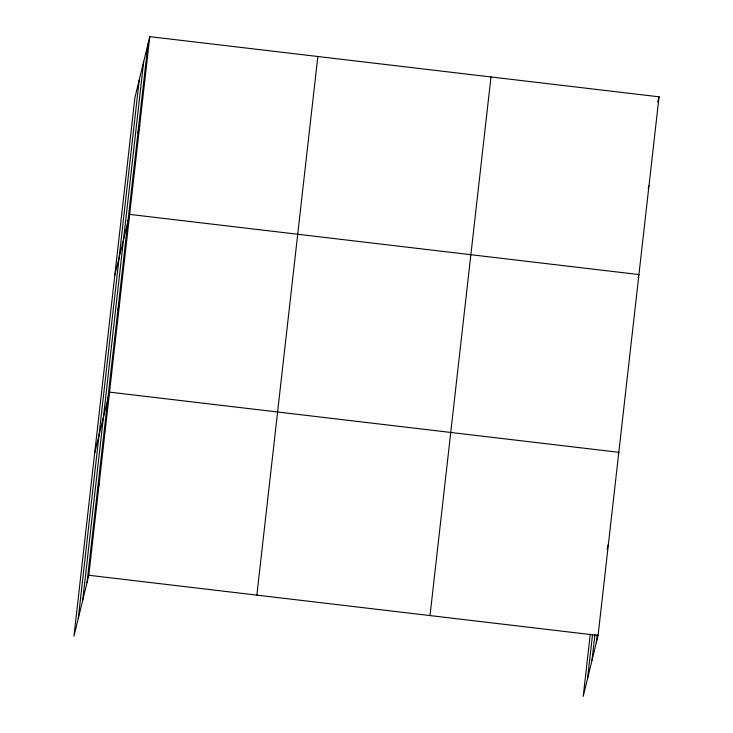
<?xml version="1.0" encoding="UTF-8"?>
<svg xmlns="http://www.w3.org/2000/svg" width="733" height="733" viewBox="0 0 733 733"><rect width="100%" height="100%" fill="white"/><g stroke="black" fill="none" stroke-linecap="round" stroke-linejoin="round"><path stroke-width="1.1" d="M78.266 618.487L139.243 79.879M82.71 600.263L143.677 61.654M87.016 582.579L147.993 43.962M149.779 36.65L134.927 97.562L73.951 636.18L88.803 575.268L149.779 36.65L659.049 96.82L598.073 635.438L583.221 696.35L590.267 634.173M256.862 595.123L317.838 56.505M430.014 615.583L490.991 76.965M587.536 678.666L592.53 634.576M591.98 660.442L594.921 634.439M596.295 642.749L597.184 634.833M137.932 132.838L139.719 125.517M114.806 275.306L129.659 214.393L638.929 274.563M117.811 310.572L119.589 303.26M94.685 453.049L109.529 392.137L618.808 452.307L618.295 454.396M97.388 491.009L99.166 483.698M657.776 102.052L659.049 96.82M648.219 188.83L648.989 185.696M638.159 277.697L638.672 275.608M607.162 549.099L608.436 543.877M88.803 575.268L598.073 635.438"/></g></svg>
